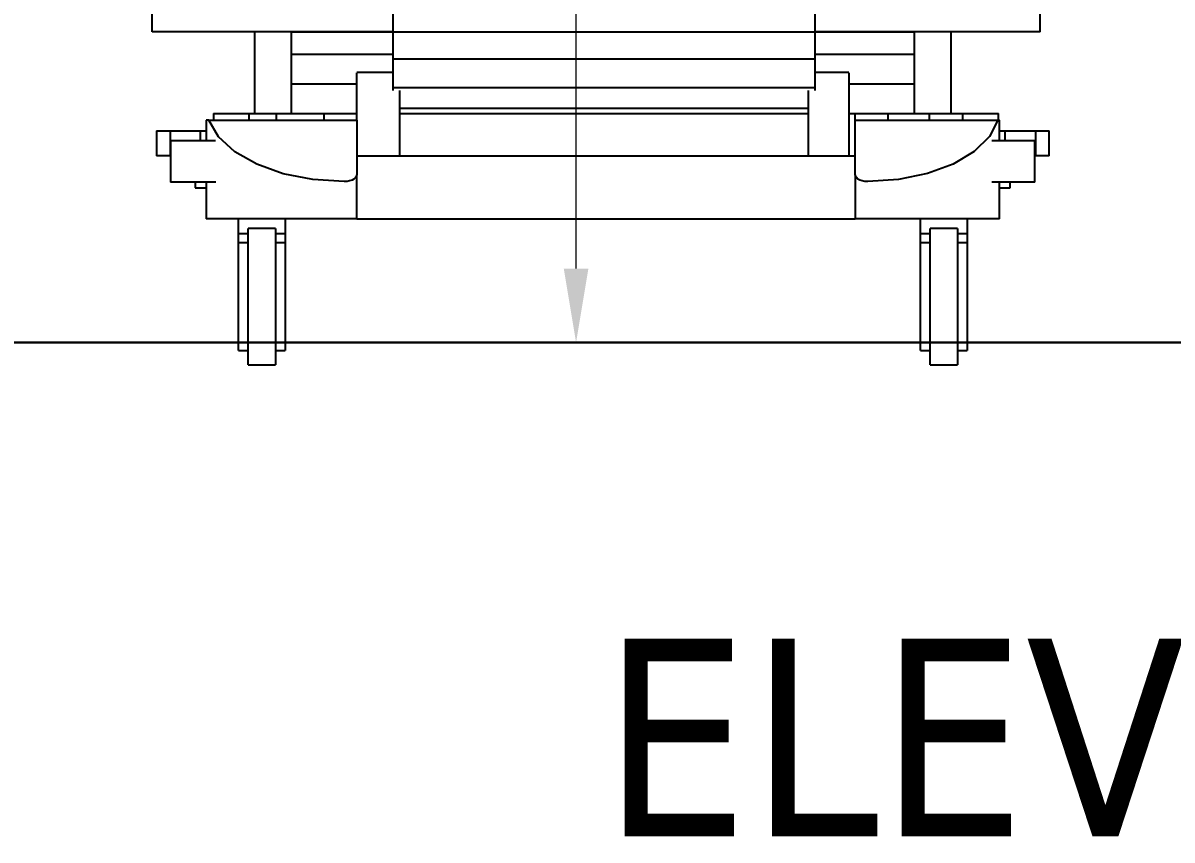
# Model space of a CAD drawing. Header units: millimetres. Extents: x 3552052 to 4144896, y -707811 to -630695.
# Drawn here: x 3660514 to 3661679, y -696133 to -695305 of the extents above; entities that cross this region are included whole.
import ezdxf

# ---------------------------------------------------------------- set-up
doc = ezdxf.new("R2010")
doc.units = ezdxf.units.MM
doc.header["$LTSCALE"] = 6
doc.header["$MEASUREMENT"] = 0
doc.layers.get('0').update_dxf_attribs({"linetype": 'CONTINUOUS', "lineweight": 0})
doc.layers.get('Defpoints').update_dxf_attribs({"linetype": 'CONTINUOUS', "lineweight": 0})
for name, color, linetype, lineweight in [('ELE-4M UPS P.SB', 3, 'CONTINUOUS', 0), ('EQP', 6, 'CONTINUOUS', 0), ('MEP_HVAC_RA_DUCT', 1, 'CONTINUOUS', 0)]:
    doc.layers.add(name, color=color, linetype=linetype, lineweight=lineweight)
doc.styles.add('Annotation', font='tahoma.ttf')
doc.styles.add('ROMANS', font='romans.shx')
doc.dimstyles.new('AEPL1', dxfattribs={"dimtxt": 100, "dimasz": 75, "dimexe": 25, "dimexo": 50, "dimtad": 0, "dimdec": 0, "dimtxsty": 'ROMANS', "dimcen": 2.5, "dimclrd": 7, "dimclre": 7, "dimclrt": 7, "dimadec": 0, "dimazin": 0, "dimtfac": 1, "dimtdec": 0, "dimtmove": 0, "dimatfit": 3, "dimfxl": 1, "dimlwd": 0, "dimlwe": 0, "dimarcsym": 0})

# ---------------------------------------------------------------- blocks, each defined once
blk = doc.blocks.new('*D154')
at = {"layer": 'Defpoints', "color": 0, "transparency": 16777216}
for p in [(3661188.3, -694638.9), (3661074.9, -695628.9), (3661188.3, -695628.9)]:
    blk.add_point(p, dxfattribs=at)
at = {"layer": 'ELE-4M UPS P.SB', "color": 7, "lineweight": 0, "transparency": 16777216}
for p, q in [((3661138.3, -694638.9), (3661049.9, -694638.9)), ((3661074.9, -694713.9), (3661074.9, -695004.7)), ((3661074.9, -695553.9), (3661074.9, -695263.1)), ((3661138.3, -695628.9), (3661049.9, -695628.9))]:
    blk.add_line(p, q, dxfattribs=at)
at = {"layer": 'ELE-4M UPS P.SB', "color": 7, "transparency": 16777216}
for points in [[(3661062.4, -694713.9), (3661087.4, -694713.9), (3661074.9, -694638.9)], [(3661062.4, -695553.9), (3661087.4, -695553.9), (3661074.9, -695628.9)]]:
    blk.add_solid(points, dxfattribs=at)
at = {"layer": 'ELE-4M UPS P.SB', "color": 7, "lineweight": -3, "transparency": 16777216, "insert": (3661074.9, -695133.9), "char_height": 100, "attachment_point": 5, "rotation": 90, "style": 'ROMANS'}
blk.add_mtext('990', dxfattribs=at)
blk = doc.blocks.new('*D155')
at = {"layer": 'Defpoints', "color": 0, "transparency": 16777216}
for p in [(3661656.8, -694558.9), (3661656.8, -695628.9), (3661788.6, -695628.9)]:
    blk.add_point(p, dxfattribs=at)
at = {"layer": 'ELE-4M UPS P.SB', "color": 7, "lineweight": 0, "transparency": 16777216}
for p, q in [((3661706.8, -694558.9), (3661813.6, -694558.9)), ((3661788.6, -694633.9), (3661788.6, -694924.3)), ((3661788.6, -695553.9), (3661788.6, -695263.6)), ((3661706.8, -695628.9), (3661813.6, -695628.9))]:
    blk.add_line(p, q, dxfattribs=at)
at = {"layer": 'ELE-4M UPS P.SB', "color": 7, "transparency": 16777216}
for points in [[(3661776.1, -694633.9), (3661801.1, -694633.9), (3661788.6, -694558.9)], [(3661776.1, -695553.9), (3661801.1, -695553.9), (3661788.6, -695628.9)]]:
    blk.add_solid(points, dxfattribs=at)
at = {"layer": 'ELE-4M UPS P.SB', "color": 7, "lineweight": -3, "transparency": 16777216, "insert": (3661788.6, -695093.9), "char_height": 100, "attachment_point": 5, "rotation": 90, "style": 'ROMANS'}
blk.add_mtext('1070', dxfattribs=at)

msp = doc.modelspace()

# ---------------------------------------------------------------- linework, layer by layer
at = {"layer": 'EQP', "lineweight": -3}
for p, q in [((3660645.4, -695313.9), (3660645.4, -695233)), ((3661545.4, -695313.9), (3661545.4, -695237.4)), ((3660889.5, -695313.9), (3660889.5, -695296.3)), ((3661316.9, -695296.3), (3661316.9, -695313.9)), ((3660889.5, -695313.9), (3660645.4, -695313.9)), ((3660749.2, -695396.8), (3660749.2, -695313.9)), ((3660786.5, -695336.7), (3660786.5, -695313.9)), ((3660786.5, -695313.9), (3660889.5, -695313.9)), ((3660889.5, -695341.4), (3660889.5, -695313.9)), ((3660889.5, -695313.9), (3661316.9, -695313.9)), ((3661316.9, -695313.9), (3661316.9, -695341.4)), ((3661316.9, -695313.9), (3661417.4, -695313.9)), ((3661545.4, -695313.9), (3661316.9, -695313.9)), ((3661417.4, -695313.9), (3661417.4, -695336.7)), ((3661454.7, -695313.9), (3661454.7, -695396.8)), ((3660786.5, -695366.6), (3660786.5, -695336.7)), ((3660786.5, -695336.7), (3660889.5, -695336.7)), ((3660889.5, -695370.4), (3660889.5, -695341.4)), ((3660889.5, -695341.4), (3661316.9, -695341.4)), ((3661316.9, -695336.7), (3661417.4, -695336.7)), ((3661316.9, -695341.4), (3661316.9, -695370.4)), ((3661417.4, -695336.7), (3661417.4, -695366.6)), ((3660889.5, -695355.2), (3660852.6, -695355.2)), ((3660889.5, -695355.2), (3660852.6, -695355.2)), ((3660852.6, -695355.4), (3660852.6, -695355.2)), ((3660852.6, -695403.5), (3660852.6, -695355.5)), ((3660852.6, -695355.5), (3660852.6, -695355.5)), ((3661351.3, -695355.2), (3661316.9, -695355.2)), ((3661351.3, -695355.2), (3661316.9, -695355.2)), ((3661351.3, -695355.2), (3661351.3, -695355.4)), ((3661351.3, -695355.5), (3661351.3, -695355.5)), ((3661351.3, -695355.5), (3661351.3, -695416)), ((3660786.5, -695396.8), (3660786.5, -695366.6)), ((3660786.5, -695366.6), (3660852.6, -695366.6)), ((3661351.3, -695366.6), (3661417.4, -695366.6)), ((3661417.4, -695366.6), (3661417.4, -695396.8)), ((3660889.5, -695373.4), (3660889.5, -695370.4)), ((3660889.5, -695370.4), (3661316.9, -695370.4)), ((3660896, -695373.4), (3660896, -695416)), ((3661310.3, -695416), (3661310.3, -695373.4)), ((3661316.9, -695370.4), (3661316.9, -695373.4)), ((3660707.4, -695396.8), (3660707.4, -695403.5)), ((3660707.4, -695396.8), (3660743.2, -695396.8)), ((3660743.6, -695396.8), (3660771.1, -695396.8)), ((3660743.6, -695403.5), (3660743.6, -695396.8)), ((3660771.1, -695396.8), (3660819.2, -695396.8)), ((3660771.1, -695403.5), (3660771.1, -695396.8)), ((3660819.2, -695396.8), (3660852.6, -695396.8)), ((3660819.2, -695396.8), (3660819.2, -695403.5)), ((3661310.3, -695391.8), (3660896, -695391.8)), ((3660896, -695396.8), (3661310.3, -695396.8)), ((3661351.3, -695396.8), (3661357.9, -695396.8)), ((3661357.9, -695396.8), (3661391.2, -695396.8)), ((3661357.9, -695403.5), (3661357.9, -695396.8)), ((3661391.2, -695396.8), (3661432.8, -695396.8)), ((3661391.2, -695403.5), (3661391.2, -695396.8)), ((3661432.8, -695396.8), (3661466.8, -695396.8)), ((3661432.8, -695396.8), (3661432.8, -695403.5)), ((3661466.8, -695403.5), (3661466.8, -695396.8)), ((3661467.3, -695396.8), (3661503.1, -695396.8)), ((3661503.1, -695403.5), (3661503.1, -695396.8)), ((3660700, -695403.5), (3660700, -695424.3)), ((3660702.7, -695403.5), (3660700, -695403.5)), ((3660702.7, -695403.5), (3660852.6, -695403.5)), ((3660852.6, -695403.5), (3660852.6, -695458.8)), ((3661357.9, -695458.8), (3661357.9, -695403.5)), ((3661357.9, -695403.5), (3661502.3, -695403.5)), ((3661503.9, -695403.5), (3661502.3, -695403.5)), ((3661503.9, -695424.3), (3661503.9, -695403.5)), ((3660649.6, -695414.2), (3660649.6, -695439.8)), ((3660649.6, -695414.2), (3660663.4, -695414.2)), ((3660663.4, -695414.2), (3660694.2, -695414.2)), ((3660663.4, -695414.2), (3660663.4, -695439.8)), ((3660664, -695424.3), (3660664, -695466.3)), ((3660664, -695424.3), (3660678.6, -695424.3)), ((3660678.6, -695424.3), (3660709.6, -695424.3)), ((3660694.2, -695414.2), (3660700.6, -695414.2)), ((3660694.2, -695424.3), (3660694.2, -695414.2)), ((3660896, -695416), (3660896, -695439.7)), ((3661310.3, -695439.7), (3661310.3, -695416)), ((3661351.3, -695416), (3661351.3, -695439.7)), ((3661496.3, -695424.3), (3661525.3, -695424.3)), ((3661503.3, -695414.2), (3661509.7, -695414.2)), ((3661509.7, -695414.2), (3661540.5, -695414.2)), ((3661509.7, -695424.3), (3661509.7, -695414.2)), ((3661525.3, -695424.3), (3661539.9, -695424.3)), ((3661539.9, -695466.3), (3661539.9, -695424.3)), ((3661540.5, -695414.2), (3661554.3, -695414.2)), ((3661540.5, -695414.2), (3661540.5, -695439.8)), ((3661554.3, -695439.8), (3661554.3, -695414.2)), ((3660663.4, -695439.8), (3660649.6, -695439.8)), ((3660664, -695439.8), (3660663.4, -695439.8)), ((3660852.6, -695439.8), (3661357.9, -695439.8)), ((3661540.5, -695439.8), (3661539.9, -695439.8)), ((3661554.3, -695439.8), (3661540.5, -695439.8)), ((3660852.6, -695503.6), (3660852.6, -695458.8)), ((3661357.9, -695458.8), (3661357.9, -695503.6)), ((3660678.6, -695466.3), (3660664, -695466.3)), ((3660709.7, -695466.3), (3660678.6, -695466.3)), ((3660689, -695466.3), (3660689, -695472)), ((3660689, -695472), (3660700, -695472)), ((3660700, -695466.3), (3660700, -695488.9)), ((3661525.3, -695466.3), (3661496.2, -695466.3)), ((3661503.9, -695503.6), (3661503.9, -695466.3)), ((3661503.9, -695472), (3661514.9, -695472)), ((3661514.9, -695472), (3661514.9, -695466.3)), ((3661539.9, -695466.3), (3661525.3, -695466.3)), ((3660700, -695489.9), (3660700, -695503.6)), ((3660839.9, -695503.6), (3660700, -695503.6)), ((3660732.6, -695518.3), (3660732.6, -695503.6)), ((3660779.9, -695503.6), (3660779.9, -695518.3)), ((3660852.6, -695503.6), (3660839.9, -695503.6)), ((3660852.6, -695503.6), (3661357.9, -695503.6)), ((3661370.5, -695503.6), (3661357.9, -695503.6)), ((3661503.9, -695503.6), (3661370.5, -695503.6)), ((3661424, -695518.3), (3661424, -695503.6)), ((3661471.3, -695503.6), (3661471.3, -695518.3)), ((3660732.6, -695528), (3660732.6, -695518.3)), ((3660732.6, -695518.3), (3660742.6, -695518.3)), ((3660770.1, -695513.2), (3660742.6, -695513.2)), ((3660742.6, -695582.4), (3660742.6, -695513.2)), ((3660770.1, -695513.2), (3660770.1, -695582.4)), ((3660770.1, -695518.3), (3660779.9, -695518.3)), ((3660779.9, -695518.3), (3660779.9, -695528)), ((3661424, -695528), (3661424, -695518.3)), ((3661424, -695518.3), (3661433.8, -695518.3)), ((3661461.3, -695513.2), (3661433.8, -695513.2)), ((3661433.8, -695582.4), (3661433.8, -695513.2)), ((3661461.3, -695513.2), (3661461.3, -695582.4)), ((3661461.3, -695518.3), (3661471.3, -695518.3)), ((3661471.3, -695518.3), (3661471.3, -695528)), ((3660742.6, -695528), (3660732.6, -695528)), ((3660732.6, -695636.8), (3660732.6, -695528)), ((3660742.6, -695528), (3660732.6, -695528)), ((3660779.9, -695528), (3660770.1, -695528)), ((3660779.9, -695528), (3660770.1, -695528)), ((3660779.9, -695528), (3660779.9, -695636.8)), ((3661433.8, -695528), (3661424, -695528)), ((3661424, -695636.8), (3661424, -695528)), ((3661433.8, -695528), (3661424, -695528)), ((3661471.3, -695528), (3661461.3, -695528)), ((3661471.3, -695528), (3661461.3, -695528)), ((3661471.3, -695528), (3661471.3, -695636.8)), ((3660742.6, -695651.6), (3660742.6, -695582.4)), ((3660770.1, -695582.4), (3660770.1, -695651.6)), ((3661433.8, -695651.6), (3661433.8, -695582.4)), ((3661461.3, -695582.4), (3661461.3, -695651.6)), ((3660732.6, -695636.8), (3660742.6, -695636.8)), ((3660770.1, -695636.8), (3660779.9, -695636.8)), ((3661424, -695636.8), (3661433.8, -695636.8)), ((3661461.3, -695636.8), (3661471.3, -695636.8)), ((3660742.6, -695651.6), (3660770.1, -695651.6)), ((3661433.8, -695651.6), (3661461.3, -695651.6))]:
    msp.add_line(p, q, dxfattribs=at)
at = {"layer": 'EQP', "lineweight": -3, "flags": 128}
for points in [[(3660839.9, -695465.8), (3660808.2, -695463.8), (3660778.1, -695457.8), (3660751.2, -695448.2), (3660729, -695435.5), (3660712.5, -695420.3), (3660702.7, -695403.5)], [(3661502.3, -695403.5), (3661493.8, -695420.2), (3661478.4, -695435.3), (3661457.1, -695448.1), (3661431.1, -695457.7), (3661401.7, -695463.8), (3661370.5, -695465.8)], [(3660852.6, -695458.8), (3660852.3, -695460.3), (3660851.3, -695461.8), (3660849.8, -695463.2), (3660847.8, -695464.3), (3660845.4, -695465.1), (3660842.8, -695465.6), (3660839.9, -695465.8)], [(3661370.5, -695465.8), (3661367.7, -695465.6), (3661365, -695465.1), (3661362.6, -695464.3), (3661360.6, -695463.2), (3661359.1, -695461.8), (3661358.2, -695460.3), (3661357.9, -695458.8)], [(3660700, -695488.9), (3660700, -695489.4), (3660700, -695489.9)]]:
    msp.add_lwpolyline(points, dxfattribs=at)
at = {"layer": 'MEP_HVAC_RA_DUCT', "color": 7, "lineweight": 30}
msp.add_lwpolyline([(3665371.9, -695628.9), (3659191.9, -695628.9)], dxfattribs=at)

# ---------------------------------------------------------------- texts
at = {"lineweight": -3, "insert": (3663799, -695929.1), "char_height": 200, "width": 2697.906, "attachment_point": 3, "style": 'Annotation'}
msp.add_mtext('\\pxql;ELEVATION-2', dxfattribs=at)

# ---------------------------------------------------------------- dimensions: what is measured, and where the dimension line sits
at = {"layer": 'ELE-4M UPS P.SB', "color": 0, "lineweight": -3}
for base, p1, p2, picture, middle in [((3661788.6, -695628.9), (3661656.8, -694558.9), (3661656.8, -695628.9), '*D155', (3661788.6, -695093.9)), ((3661074.9, -695628.9), (3661188.3, -694638.9), (3661188.3, -695628.9), '*D154', (3661074.9, -695133.9))]:
    dim = msp.add_linear_dim(base=base, p1=p1, p2=p2, angle=90, dimstyle='AEPL1', dxfattribs=at)
    dim.commit()
    dim.dimension.update_dxf_attribs({"geometry": picture, "text_midpoint": middle})

doc.saveas('drawing.dxf')
